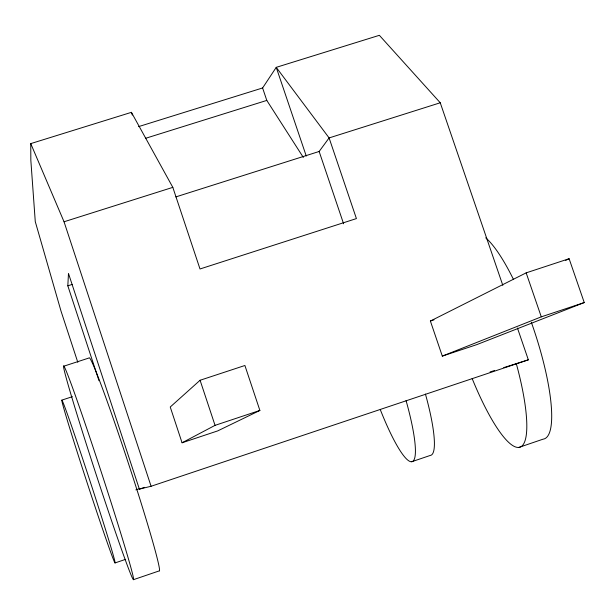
<?xml version="1.0" encoding="UTF-8"?>
<svg xmlns="http://www.w3.org/2000/svg" width="615" height="615" viewBox="0 0 615 615"><rect width="100%" height="100%" fill="white"/><g stroke="black" fill="none" stroke-linecap="round" stroke-linejoin="round"><path stroke-width="0.92" d="M99 380.708L67.827 285.829L68.48 273.444L139.367 489.11L151.09 486.265L528.339 359.829L517.446 328.033M138.59 126.621L262.605 87.968L276.235 67.35L379.363 35.316L440.248 102.774L502.816 285.345M175.829 196.908L319.147 151.475L329.102 137.929L440.248 102.774M200.083 380.262L170.24 407.007L182.063 442.777L217.695 430.907L259.884 410.443L244.901 365.495L200.083 380.262L215.042 425.357L182.063 442.777M430.385 321.038L526.163 272.86L569.113 258.715L584.25 302.557L476.756 344.638L442.308 356.108L430.385 321.038L434.013 319.838M565.669 260.399L569.113 258.715M442.308 356.108L541.285 316.848L584.25 302.557M518.999 447.374L543.083 439.164A108.424 25.43 71.2 0 0 531.337 322.291M133.432 579.684A112.445 2.814 71.9 0 0 84.839 422.789A112.445 2.814 71.9 0 0 77.544 416.155A112.445 2.814 71.9 0 0 133.432 579.684L159.008 570.966A112.261 4.282 71.8 0 0 127.928 461.896A112.261 4.282 71.8 0 0 89.044 357.976L63.53 366.286M411.727 461.727L430.369 455.4A83.356 15.021 71.4 0 0 425.434 394.069M115.013 562.94A85.716 1.637 71.9 0 0 77.275 442.7A85.716 1.637 71.9 0 0 73.039 438.849A85.716 1.637 71.9 0 0 115.013 562.94L125.668 559.327M135.846 489.886L139.351 488.71M139.367 489.11L144.594 487.357M215.042 425.357L259.884 410.443M61.761 400.15L72.393 396.667M67.827 285.829L72.201 284.43M172.823 187.36L131.418 112.337L30.75 143.61L64.045 221.769L172.823 187.36L200.006 268.978L356.416 218.586L329.102 137.929L276.235 67.35L306.255 156.033M490.07 371.944L494.621 370.499M503.739 367.616L528.339 359.829M145.509 138.329L266.795 100.414L303.341 157.448M526.163 272.86L541.285 316.848M319.147 151.475L343.601 223.791M262.605 87.968L266.795 100.414M131.418 112.337L132.325 115.059M64.045 221.769L151.09 486.265M77.805 362.289L61.054 311.221L35.27 221.608L30.835 160.215L30.75 143.61M516.293 363.588A108.594 24.131 71.3 0 1 520.029 447.136A108.594 24.131 71.3 0 1 472.166 378.563M485.727 237.836A108.424 25.43 71.2 0 1 513.417 279.356M406.061 400.565A83.463 14.245 71.4 0 1 412.219 461.611A83.463 14.245 71.4 0 1 380.308 409.659"/></g></svg>
